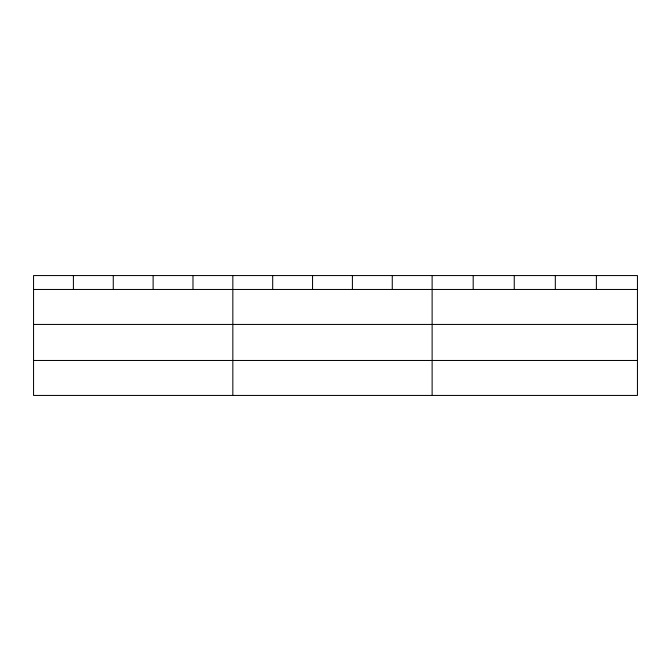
<?xml version="1.0" encoding="UTF-8"?>
<svg xmlns="http://www.w3.org/2000/svg" width="671" height="671" viewBox="0 0 671 671"><rect width="100%" height="100%" fill="white"/><g stroke="black" fill="none" stroke-linecap="round" stroke-linejoin="round"><path stroke-width="1.01" d="M637.45 324.437L637.45 275.563L33.55 275.563L33.55 395.437L637.45 395.437L637.45 324.437L33.55 324.437M33.55 289.469L637.45 289.469M33.55 360.47L637.45 360.47M596.385 275.563L596.385 289.469M555.32 275.563L555.32 289.469M514.254 275.563L514.254 289.469M473.189 275.563L473.189 289.469M432.124 275.563L432.124 395.437M392.267 275.563L392.267 289.469M352.409 275.563L352.409 289.469M312.552 275.563L312.552 289.469M272.694 275.563L272.694 289.469M232.837 275.563L232.837 395.437M192.98 275.563L192.98 289.469M153.122 275.563L153.122 289.469M113.265 275.563L113.265 289.469M73.407 275.563L73.407 289.469"/></g></svg>
